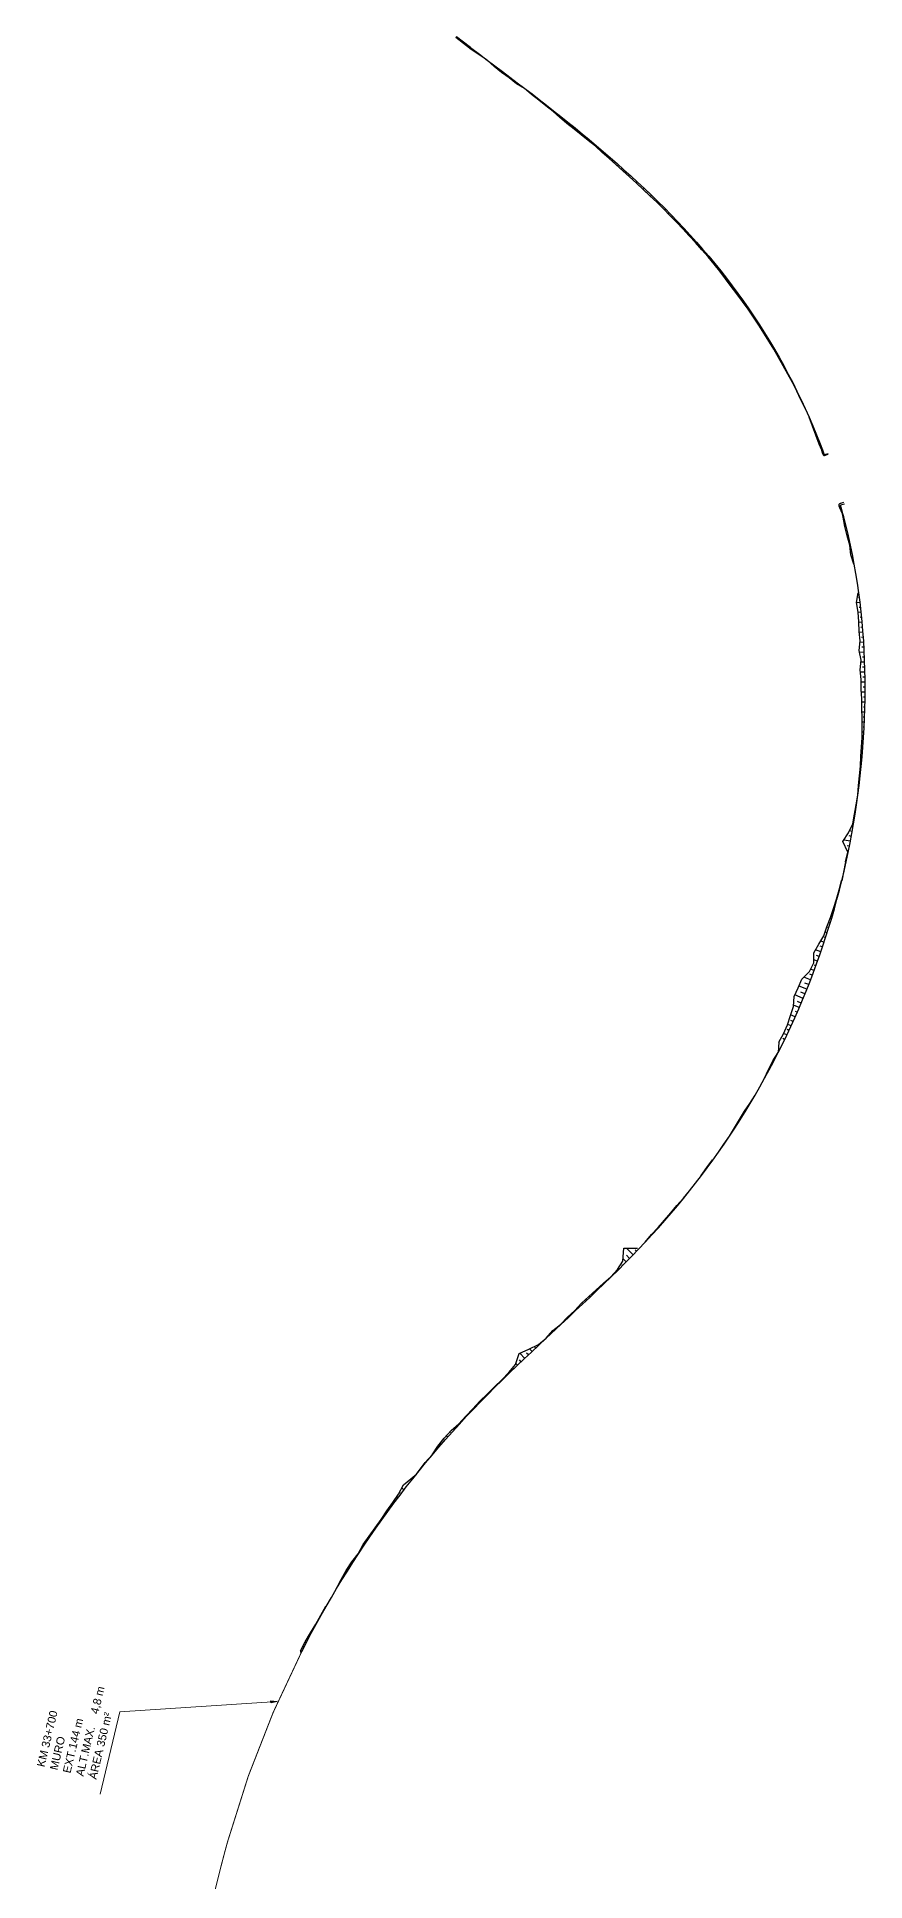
# Model space of a CAD drawing. Header units: metres. Extents: x 288738 to 324331, y 7399322 to 7465117.
# Drawn here: x 323462 to 323877, y 7419770 to 7420692 of the extents above; entities that cross this region are included whole.
import ezdxf

# ---------------------------------------------------------------- set-up
doc = ezdxf.new("R2010")
doc.units = ezdxf.units.M
doc.header["$LTSCALE"] = 10
for name, color, linetype in [('F-HZ-ATERRO-TALUDE', 110, 'Continuous'), ('F-HZ-MUROS', 210, 'Continuous'), ('F-HZ-PIANO-CORTE', 10, 'Continuous'), ('F-HZ-TALUDE', 2, 'Continuous')]:
    doc.layers.add(name, color=color, linetype=linetype)
doc.layers.add('U-HZ-TEXTO-MUROS', color=2, linetype='Continuous', lineweight=0)
doc.styles.add('ARIAL', font='arial.ttf')
doc.styles.add('DIM', font='arial.ttf', dxfattribs={"width": 0.8})
doc.dimstyles.new('U-1_2000', dxfattribs={"dimscale": 2, "dimtxt": 1.5, "dimasz": 0.75, "dimexe": 0.75, "dimexo": 0.75, "dimgap": 0.25, "dimtad": 1, "dimzin": 4, "dimtxsty": 'DIM', "dimblk": 'ARCHTICK', "dimcen": 0.7, "dimdle": 0.75, "dimclrd": 256, "dimclre": 256, "dimclrt": 256, "dimaunit": 1, "dimadec": 3, "dimazin": 2, "dimtfac": 1, "dimtofl": 0, "dimtmove": 0, "dimatfit": 3, "dimldrblk": 'CLOSEDBLANK', "dimfxl": 0, "dimtolj": 1, "dimtzin": 0, "dimlwd": -1, "dimlwe": -1, "dimarcsym": 0})

# ---------------------------------------------------------------- blocks, each defined once
blk = doc.blocks.new('_ArchTick')
at = {"color": 0, "linetype": 'ByBlock', "const_width": 0.15}
blk.add_lwpolyline([(-0.5, -0.5), (0.5, 0.5)], dxfattribs=at)

msp = doc.modelspace()

# ---------------------------------------------------------------- linework, layer by layer
at = {"layer": 'F-HZ-ATERRO-TALUDE', "linetype": 'Continuous', "lineweight": -3}
for p, q in [((323848.732, 7420501.28), (323848.716, 7420501.274)), ((323849.722, 7420498.984), (323849.596, 7420498.939)), ((323850.705, 7420496.685), (323850.596, 7420496.648)), ((323851.662, 7420494.375), (323851.362, 7420494.274)), ((323852.609, 7420492.062), (323852.421, 7420492)), ((323853.532, 7420489.738), (323853.095, 7420489.597)), ((323854.445, 7420487.411), (323854.216, 7420487.339)), ((323855.338, 7420485.076), (323854.946, 7420484.955)), ((323856.205, 7420482.733), (323855.8, 7420482.61)), ((323864.922, 7420455.515), (323864.62, 7420455.446)), ((323865.574, 7420453.102), (323865.347, 7420453.052)), ((323865.842, 7420452.082), (323865.558, 7420452.02)), ((323866.458, 7420449.659), (323866.248, 7420449.614)), ((323867.069, 7420447.235), (323866.513, 7420447.121)), ((323867.65, 7420444.803), (323867.345, 7420444.743)), ((323868.225, 7420442.37), (323867.578, 7420442.246)), ((323868.768, 7420439.93), (323868.513, 7420439.882)), ((323869.308, 7420437.489), (323868.947, 7420437.424)), ((323869.619, 7420435.982), (323869.371, 7420435.938)), ((323870.123, 7420433.533), (323869.407, 7420433.411)), ((323870.603, 7420431.08), (323870.32, 7420431.033)), ((323871.072, 7420428.624), (323870.827, 7420428.585)), ((323874.122, 7420408.86), (323872.415, 7420408.678)), ((323874.695, 7420403.893), (323873.163, 7420403.749)), ((323873.798, 7420411.339), (323873.31, 7420411.284)), ((323874.41, 7420406.376), (323873.603, 7420406.296)), ((323875.193, 7420398.918), (323873.575, 7420398.786)), ((323874.947, 7420401.405), (323874.163, 7420401.337)), ((323875.409, 7420396.427), (323874.534, 7420396.361)), ((323875.616, 7420393.936), (323873.776, 7420393.809)), ((323875.964, 7420388.948), (323874.104, 7420388.843)), ((323875.796, 7420391.442), (323874.903, 7420391.386)), ((323876.107, 7420386.452), (323874.981, 7420386.395)), ((323876.237, 7420383.955), (323873.864, 7420383.851)), ((323876.434, 7420378.959), (323874.519, 7420378.899)), ((323876.343, 7420381.458), (323875.344, 7420381.42)), ((323876.505, 7420376.46), (323875.387, 7420376.432)), ((323876.562, 7420373.961), (323874.254, 7420373.916)), ((323876.627, 7420368.962), (323874.633, 7420368.948)), ((323876.603, 7420371.461), (323875.544, 7420371.447)), ((323876.638, 7420366.462), (323875.674, 7420366.461)), ((323876.631, 7420363.962), (323874.809, 7420363.971)), ((323876.572, 7420358.962), (323874.999, 7420358.99)), ((323876.612, 7420361.462), (323875.766, 7420361.471)), ((323876.452, 7420353.964), (323875.082, 7420354.005)), ((323876.271, 7420348.967), (323875.109, 7420349.016)), ((323876.374, 7420351.465), (323875.732, 7420351.488)), ((323876.524, 7420356.462), (323875.792, 7420356.48)), ((323875.722, 7420338.982), (323874.997, 7420339.031)), ((323876.027, 7420343.973), (323875.12, 7420344.023)), ((323875.889, 7420341.477), (323875.497, 7420341.501)), ((323876.162, 7420346.469), (323875.646, 7420346.494)), ((323875.355, 7420333.996), (323874.721, 7420334.047)), ((323875.155, 7420331.504), (323874.859, 7420331.529)), ((323875.553, 7420336.488), (323875.218, 7420336.513)), ((323874.173, 7420321.553), (323873.952, 7420321.577)), ((323874.437, 7420324.039), (323874.019, 7420324.082)), ((323874.927, 7420329.014), (323874.455, 7420329.058)), ((323874.695, 7420326.525), (323874.507, 7420326.544)), ((323872.946, 7420311.628), (323872.878, 7420311.638)), ((323873.273, 7420314.107), (323873.064, 7420314.134)), ((323873.59, 7420316.587), (323873.423, 7420316.607)), ((323873.886, 7420319.069), (323873.486, 7420319.116)), ((323871.864, 7420304.207), (323871.526, 7420304.259)), ((323872.24, 7420306.679), (323872.128, 7420306.695)), ((323872.599, 7420309.153), (323872.437, 7420309.176)), ((323870.211, 7420294.345), (323868.765, 7420294.606)), ((323870.646, 7420296.807), (323870.244, 7420296.877)), ((323871.068, 7420299.271), (323870.626, 7420299.345)), ((323871.474, 7420301.738), (323871.268, 7420301.771)), ((323869.293, 7420289.43), (323866.012, 7420290.064)), ((323868.808, 7420286.977), (323867.583, 7420287.222)), ((323868.314, 7420284.527), (323867.589, 7420284.676)), ((323869.758, 7420291.886), (323868.609, 7420292.101)), ((323867.275, 7420279.636), (323866.901, 7420279.718)), ((323867.799, 7420282.08), (323867.642, 7420282.114)), ((323863.797, 7420265.045), (323863.589, 7420265.099)), ((323864.407, 7420267.47), (323864.321, 7420267.492)), ((323861.926, 7420258.089), (323861.599, 7420258.18)), ((323862.593, 7420260.499), (323862.486, 7420260.528)), ((323863.233, 7420262.915), (323863.022, 7420262.971)), ((323859.134, 7420248.487), (323858.321, 7420248.735)), ((323859.86, 7420250.88), (323859.544, 7420250.974)), ((323860.56, 7420253.28), (323860.024, 7420253.435)), ((323861.257, 7420255.68), (323861.034, 7420255.744)), ((323856.106, 7420238.957), (323854.41, 7420239.519)), ((323856.889, 7420241.331), (323856.328, 7420241.514)), ((323857.65, 7420243.713), (323856.662, 7420244.027)), ((323858.404, 7420246.096), (323857.92, 7420246.247)), ((323852.843, 7420229.505), (323851.004, 7420230.165)), ((323854.504, 7420234.221), (323851.768, 7420235.165)), ((323853.683, 7420231.86), (323852.31, 7420232.343)), ((323855.315, 7420236.586), (323854.193, 7420236.965)), ((323849.348, 7420220.136), (323845.94, 7420221.456)), ((323850.244, 7420222.47), (323849.043, 7420222.927)), ((323851.125, 7420224.81), (323849.371, 7420225.464)), ((323851.992, 7420227.154), (323851.276, 7420227.417)), ((323845.622, 7420210.856), (323841.444, 7420212.594)), ((323847.514, 7420215.485), (323843.594, 7420217.059)), ((323846.574, 7420213.168), (323844.561, 7420213.991)), ((323848.437, 7420217.808), (323846.494, 7420218.574)), ((323841.668, 7420201.671), (323839.399, 7420202.682)), ((323843.674, 7420206.252), (323840.794, 7420207.492)), ((323842.675, 7420203.96), (323841.785, 7420204.35)), ((323844.653, 7420208.552), (323842.809, 7420209.332)), ((323837.489, 7420192.587), (323835.884, 7420193.35)), ((323838.549, 7420194.851), (323837.649, 7420195.272)), ((323839.607, 7420197.116), (323837.934, 7420197.886)), ((323840.64, 7420199.393), (323839.572, 7420199.876)), ((323836.403, 7420190.335), (323835.532, 7420190.756)), ((323799.399, 7420128.491), (323799.149, 7420128.673)), ((323794.938, 7420122.461), (323794.853, 7420122.526)), ((323796.434, 7420124.464), (323796.202, 7420124.638)), ((323797.927, 7420126.47), (323797.786, 7420126.574)), ((323757.146, 7420079.149), (323755.633, 7420080.641)), ((323760.654, 7420082.712), (323757.294, 7420085.968)), ((323758.903, 7420080.927), (323757.359, 7420082.437)), ((323762.395, 7420084.506), (323761.623, 7420085.247)), ((323750.043, 7420072.11), (323749.911, 7420072.244)), ((323751.827, 7420073.861), (323751.709, 7420073.98)), ((323753.608, 7420075.616), (323753.197, 7420076.028)), ((323755.379, 7420077.38), (323755.004, 7420077.753)), ((323739.229, 7420061.715), (323738.772, 7420062.194)), ((323741.04, 7420063.438), (323740.824, 7420063.665)), ((323742.85, 7420065.163), (323742.454, 7420065.575)), ((323744.654, 7420066.894), (323744.502, 7420067.052)), ((323746.456, 7420068.627), (323746.237, 7420068.853)), ((323748.251, 7420070.367), (323748.174, 7420070.446)), ((323730.134, 7420053.141), (323730, 7420053.283)), ((323731.956, 7420054.852), (323731.719, 7420055.104)), ((323733.777, 7420056.566), (323733.589, 7420056.764)), ((323735.597, 7420058.279), (323735.108, 7420058.796)), ((323737.413, 7420059.997), (323737.177, 7420060.246)), ((323721.018, 7420044.587), (323720.634, 7420045)), ((323722.842, 7420046.298), (323722.738, 7420046.409)), ((323724.665, 7420048.008), (323724.598, 7420048.08)), ((323726.488, 7420049.719), (323726.384, 7420049.83)), ((323728.311, 7420051.429), (323727.988, 7420051.774)), ((323710.082, 7420034.321), (323708.87, 7420035.615)), ((323711.904, 7420036.033), (323711.559, 7420036.402)), ((323713.726, 7420037.745), (323713.506, 7420037.98)), ((323715.549, 7420039.456), (323715.482, 7420039.527)), ((323717.372, 7420041.166), (323717.295, 7420041.249)), ((323719.195, 7420042.877), (323719.07, 7420043.011)), ((323701.011, 7420025.72), (323700.745, 7420025.999)), ((323702.818, 7420027.449), (323701.95, 7420028.361)), ((323704.631, 7420029.17), (323703.737, 7420030.114)), ((323706.444, 7420030.891), (323703.973, 7420033.51)), ((323708.263, 7420032.606), (323707.347, 7420033.581)), ((323692.045, 7420017.011), (323691.855, 7420017.203)), ((323693.828, 7420018.764), (323693.742, 7420018.852)), ((323695.614, 7420020.513), (323695.44, 7420020.692)), ((323697.409, 7420022.253), (323697.293, 7420022.373)), ((323699.206, 7420023.991), (323698.884, 7420024.326)), ((323683.255, 7420008.125), (323683.127, 7420008.248)), ((323684.995, 7420009.919), (323684.729, 7420010.179)), ((323686.747, 7420011.703), (323686.63, 7420011.818)), ((323688.504, 7420013.481), (323688.295, 7420013.689)), ((323690.272, 7420015.248), (323690.172, 7420015.349)), ((323674.678, 7419999.031), (323674.453, 7419999.239)), ((323676.375, 7420000.867), (323676.275, 7420000.96)), ((323678.082, 7420002.694), (323677.89, 7420002.874)), ((323679.797, 7420004.512), (323679.699, 7420004.606)), ((323681.521, 7420006.323), (323681.303, 7420006.532)), ((323666.324, 7419989.733), (323665.966, 7419990.048)), ((323667.978, 7419991.608), (323667.242, 7419992.26)), ((323669.639, 7419993.477), (323669.276, 7419993.801)), ((323671.31, 7419995.336), (323670.732, 7419995.858)), ((323672.989, 7419997.188), (323672.817, 7419997.345)), ((323658.203, 7419980.232), (323658.059, 7419980.352)), ((323659.806, 7419982.15), (323659.769, 7419982.181)), ((323661.424, 7419984.056), (323661.168, 7419984.273)), ((323663.047, 7419985.957), (323662.792, 7419986.177)), ((323664.683, 7419987.848), (323664.045, 7419988.402)), ((323606.823, 7419906.352), (323606.63, 7419906.463)), ((323601.939, 7419897.627), (323601.738, 7419897.737)), ((323603.148, 7419899.815), (323603.064, 7419899.861)), ((323604.36, 7419902.001), (323604.207, 7419902.087)), ((323605.589, 7419904.178), (323605.505, 7419904.226)), ((323597.225, 7419888.807), (323596.593, 7419889.138)), ((323598.392, 7419891.018), (323598.117, 7419891.164)), ((323599.561, 7419893.228), (323599.099, 7419893.475)), ((323600.749, 7419895.428), (323600.582, 7419895.518)), ((323596.079, 7419886.586), (323595.781, 7419886.739))]:
    msp.add_line(p, q, dxfattribs=at)
at = {"layer": 'F-HZ-MUROS', "linetype": 'Continuous', "lineweight": -3, "const_width": 0.5}
msp.add_lwpolyline([(323547.626, 7419748.475), (323548.084, 7419750.404, -0.0001321), (323549.319, 7419755.597, -0.0002643), (323549.94, 7419758.2, -0.0005286), (323550.983, 7419762.541, -0.0006607), (323551.828, 7419766.019, -0.0009249), (323552.857, 7419770.195, -0.0010569), (323553.773, 7419773.855, -0.0013208), (323554.822, 7419777.962, -0.0014525), (323555.799, 7419781.7, -0.0017154), (323556.89, 7419785.767, -0.0018464), (323557.933, 7419789.547, -0.0498718), (323595.139, 7419884.769, -0.0498718)], format="xyb", dxfattribs=at)
at = {"layer": 'F-HZ-PIANO-CORTE'}
for p, q in [((323672.587, 7420690.862), (323672.784, 7420691.144)), ((323674.533, 7420689.286), (323674.66, 7420689.468)), ((323676.482, 7420687.715), (323676.791, 7420688.154)), ((323678.437, 7420686.151), (323678.616, 7420686.405)), ((323680.45, 7420684.673), (323680.798, 7420685.163)), ((323682.553, 7420683.319), (323682.676, 7420683.492)), ((323684.633, 7420681.933), (323684.801, 7420682.168)), ((323686.688, 7420680.51), (323686.745, 7420680.59)), ((323688.643, 7420678.949), (323688.803, 7420679.17)), ((323690.518, 7420677.281), (323690.661, 7420677.475)), ((323692.425, 7420675.657), (323692.802, 7420676.169)), ((323694.348, 7420674.058), (323694.575, 7420674.363)), ((323696.379, 7420672.605), (323696.798, 7420673.163)), ((323698.444, 7420671.195), (323698.618, 7420671.426)), ((323700.402, 7420669.644), (323700.785, 7420670.145)), ((323702.351, 7420668.083), (323702.563, 7420668.358)), ((323704.537, 7420666.828), (323704.762, 7420667.116)), ((323706.68, 7420665.511), (323706.714, 7420665.554)), ((323708.586, 7420663.893), (323708.73, 7420664.073)), ((323710.508, 7420662.297), (323710.609, 7420662.422)), ((323712.465, 7420660.744), (323712.686, 7420661.016)), ((323714.417, 7420659.188), (323714.539, 7420659.335)), ((323716.365, 7420657.626), (323716.632, 7420657.945)), ((323718.342, 7420656.099), (323718.471, 7420656.251)), ((323720.335, 7420654.59), (323720.566, 7420654.859)), ((323722.208, 7420652.943), (323722.367, 7420653.125)), ((323724.057, 7420651.268), (323724.484, 7420651.753)), ((323725.955, 7420649.653), (323726.195, 7420649.921)), ((323727.864, 7420648.05), (323728.384, 7420648.623)), ((323729.82, 7420646.499), (323730.073, 7420646.774)), ((323731.76, 7420644.929), (323732.265, 7420645.472)), ((323733.669, 7420643.325), (323733.934, 7420643.606)), ((323735.601, 7420641.745), (323736.127, 7420642.296)), ((323737.554, 7420640.186), (323737.803, 7420640.443)), ((323739.522, 7420638.64), (323739.968, 7420639.095)), ((323741.496, 7420637.098), (323741.689, 7420637.293)), ((323743.378, 7420635.462), (323743.788, 7420635.869)), ((323745.245, 7420633.81), (323745.469, 7420634.03)), ((323747.14, 7420632.185), (323747.586, 7420632.617)), ((323749.024, 7420630.549), (323749.25, 7420630.765)), ((323750.855, 7420628.86), (323751.357, 7420629.333)), ((323752.696, 7420627.181), (323752.964, 7420627.431)), ((323754.554, 7420625.517), (323755.1, 7420626.018)), ((323756.405, 7420623.845), (323756.682, 7420624.096)), ((323758.247, 7420622.163), (323758.814, 7420622.671)), ((323760.079, 7420620.471), (323760.368, 7420620.727)), ((323761.905, 7420618.773), (323762.497, 7420619.289)), ((323763.717, 7420617.06), (323764.02, 7420617.321)), ((323765.526, 7420615.344), (323766.147, 7420615.873)), ((323767.339, 7420613.629), (323767.648, 7420613.889)), ((323769.156, 7420611.916), (323769.764, 7420612.42)), ((323771, 7420610.223), (323771.278, 7420610.45)), ((323772.829, 7420608.515), (323773.345, 7420608.931)), ((323774.601, 7420606.757), (323774.86, 7420606.963)), ((323776.37, 7420604.996), (323776.887, 7420605.401)), ((323778.134, 7420603.227), (323778.388, 7420603.424)), ((323779.89, 7420601.451), (323780.387, 7420601.831)), ((323781.64, 7420599.667), (323781.881, 7420599.849)), ((323783.366, 7420597.863), (323783.845, 7420598.22)), ((323785.079, 7420596.047), (323785.32, 7420596.224)), ((323786.779, 7420594.219), (323787.26, 7420594.567)), ((323788.476, 7420592.387), (323788.714, 7420592.557)), ((323790.168, 7420590.547), (323790.627, 7420590.872)), ((323791.86, 7420588.707), (323792.08, 7420588.86)), ((323793.524, 7420586.842), (323793.949, 7420587.134)), ((323795.184, 7420584.975), (323795.39, 7420585.114)), ((323796.825, 7420583.089), (323797.22, 7420583.353)), ((323798.454, 7420581.195), (323798.647, 7420581.322)), ((323800.048, 7420579.273), (323800.438, 7420579.526)), ((323801.637, 7420577.347), (323801.832, 7420577.471)), ((323803.216, 7420575.411), (323803.599, 7420575.652)), ((323804.736, 7420573.435), (323804.947, 7420573.567)), ((323806.186, 7420571.415), (323806.703, 7420571.733)), ((323807.676, 7420569.418), (323807.954, 7420569.586)), ((323809.195, 7420567.437), (323809.748, 7420567.767)), ((323810.719, 7420565.455), (323810.982, 7420565.61)), ((323812.245, 7420563.473), (323812.733, 7420563.756)), ((323813.73, 7420561.462), (323813.964, 7420561.596)), ((323815.203, 7420559.444), (323815.657, 7420559.7)), ((323816.669, 7420557.418), (323816.879, 7420557.535)), ((323818.135, 7420555.39), (323818.52, 7420555.601)), ((323819.365, 7420553.539), (323819.767, 7420553.756)), ((323820.747, 7420551.462), (323820.957, 7420551.573)), ((323822.162, 7420549.398), (323822.538, 7420549.594)), ((323823.57, 7420547.329), (323823.738, 7420547.415)), ((323824.904, 7420545.218), (323825.246, 7420545.391)), ((323826.235, 7420543.104), (323826.408, 7420543.191)), ((323827.552, 7420540.981), (323827.89, 7420541.148)), ((323828.859, 7420538.852), (323829.025, 7420538.933)), ((323830.141, 7420536.708), (323830.47, 7420536.865)), ((323831.417, 7420534.56), (323831.577, 7420534.635)), ((323832.682, 7420532.404), (323832.985, 7420532.544)), ((323833.937, 7420530.242), (323834.078, 7420530.305)), ((323835.183, 7420528.073), (323835.434, 7420528.185)), ((323836.404, 7420525.891), (323836.519, 7420525.941)), ((323837.607, 7420523.699), (323837.818, 7420523.79)), ((323838.785, 7420521.494), (323838.884, 7420521.536)), ((323839.951, 7420519.282), (323840.135, 7420519.359)), ((323841.097, 7420517.06), (323841.18, 7420517.094)), ((323842.235, 7420514.834), (323842.385, 7420514.894)), ((323843.35, 7420512.595), (323843.414, 7420512.62)), ((323844.46, 7420510.354), (323844.567, 7420510.395)), ((323845.529, 7420508.094), (323845.577, 7420508.112)), ((323872.351, 7420420.954), (323872.372, 7420420.957)), ((323832.239, 7420182.342), (323832.316, 7420182.303)), ((323827.494, 7420173.546), (323827.614, 7420173.481)), ((323828.58, 7420175.798), (323828.924, 7420175.615)), ((323829.709, 7420178.026), (323829.9, 7420177.926)), ((323830.894, 7420180.225), (323831.252, 7420180.039)), ((323822.84, 7420164.696), (323822.849, 7420164.69)), ((323824.066, 7420166.874), (323824.103, 7420166.853)), ((323825.249, 7420169.077), (323825.286, 7420169.056)), ((323826.418, 7420171.286), (323826.54, 7420171.219)), ((323817.665, 7420156.402), (323817.775, 7420156.336)), ((323819.094, 7420158.459), (323819.182, 7420158.406)), ((323820.411, 7420160.584), (323820.433, 7420160.571)), ((323821.611, 7420162.519), (323821.612, 7420162.518)), ((323811.083, 7420145.784), (323811.235, 7420145.685)), ((323812.372, 7420147.926), (323812.48, 7420147.857)), ((323813.659, 7420150.069), (323813.936, 7420149.893)), ((323814.95, 7420152.207), (323815.106, 7420152.11)), ((323816.241, 7420154.345), (323816.586, 7420154.133)), ((323805.627, 7420137.407), (323805.677, 7420137.373)), ((323807.042, 7420139.468), (323807.062, 7420139.454)), ((323808.462, 7420141.525), (323808.482, 7420141.512)), ((323809.788, 7420143.645), (323809.825, 7420143.621)), ((323804.227, 7420135.336), (323804.24, 7420135.326)), ((323784.497, 7420109.53), (323784.643, 7420109.41)), ((323786.161, 7420111.397), (323786.194, 7420111.371)), ((323787.718, 7420113.353), (323787.794, 7420113.292)), ((323789.275, 7420115.308), (323789.315, 7420115.276)), ((323790.832, 7420117.263), (323790.898, 7420117.212)), ((323776.383, 7420100.031), (323776.472, 7420099.953)), ((323778.023, 7420101.915), (323778.197, 7420101.765)), ((323779.656, 7420103.807), (323779.743, 7420103.732)), ((323781.217, 7420105.758), (323781.443, 7420105.568)), ((323782.801, 7420107.69), (323782.927, 7420107.586)), ((323768.048, 7420090.724), (323768.179, 7420090.603)), ((323769.66, 7420092.636), (323769.771, 7420092.535)), ((323771.352, 7420094.475), (323771.564, 7420094.282)), ((323773.051, 7420096.306), (323773.148, 7420096.22)), ((323774.718, 7420098.168), (323774.903, 7420098.003)), ((323642.46, 7419961.711), (323643.095, 7419961.23)), ((323643.769, 7419963.863), (323644.188, 7419963.542)), ((323644.943, 7419966.121), (323646.133, 7419965.201)), ((323636.701, 7419953.517), (323637.136, 7419953.2)), ((323638.128, 7419955.574), (323638.369, 7419955.396)), ((323639.629, 7419957.576), (323640.096, 7419957.229)), ((323641.082, 7419959.615), (323641.336, 7419959.425)), ((323629.515, 7419943.274), (323629.713, 7419943.137)), ((323631.005, 7419945.285), (323631.335, 7419945.055)), ((323632.474, 7419947.311), (323632.622, 7419947.206)), ((323633.926, 7419949.348), (323634.216, 7419949.141)), ((323635.335, 7419951.416), (323635.503, 7419951.295)), ((323624.057, 7419934.884), (323624.183, 7419934.8)), ((323625.245, 7419937.099), (323625.693, 7419936.799)), ((323626.602, 7419939.202), (323626.846, 7419939.037)), ((323628.044, 7419941.248), (323628.494, 7419940.941)), ((323616.942, 7419924.584), (323617.533, 7419924.213)), ((323618.294, 7419926.691), (323618.582, 7419926.508)), ((323619.673, 7419928.781), (323620.212, 7419928.435)), ((323621.199, 7419930.774), (323621.384, 7419930.654)), ((323622.766, 7419932.739), (323622.932, 7419932.63)), ((323612.298, 7419915.693), (323612.299, 7419915.692)), ((323613.417, 7419917.939), (323613.507, 7419917.884)), ((323614.526, 7419920.192), (323614.895, 7419919.965)), ((323615.728, 7419922.391), (323615.971, 7419922.24)), ((323611.015, 7419913.547), (323611.018, 7419913.545))]:
    msp.add_line(p, q, dxfattribs=at)
at = {"layer": 'F-HZ-TALUDE'}
for points in [[(323679.343, 7420686.249), (323672.27, 7420691.576), (323672.032, 7420691.31)], [(323856.205, 7420482.733), (323858.104, 7420483.348)], [(323856.284, 7420482.317), (323858.234, 7420482.948)], [(323864.061, 7420458.299), (323866.023, 7420458.887)], [(323864.014, 7420456.064), (323863.634, 7420456.912)], [(323866.317, 7420457.986), (323864.386, 7420457.44)], [(323866.786, 7420279.238), (323864.978, 7420269.734)], [(323833.486, 7420188.982), (323833.159, 7420183.756)], [(323645.787, 7419967.743), (323652.359, 7419973.099), (323656.672, 7419978.81)]]:
    msp.add_lwpolyline(points, dxfattribs=at)
at = {"layer": 'F-HZ-TALUDE', "linetype": 'Continuous', "lineweight": -3}
for points in [[(323846.595, 7420505.832), (323844.553, 7420510.165), (323842.428, 7420514.456), (323840.251, 7420518.715), (323838.022, 7420522.942), (323835.725, 7420527.129), (323833.348, 7420531.269), (323830.936, 7420535.38), (323828.492, 7420539.466), (323825.985, 7420543.508), (323823.448, 7420547.523), (323820.758, 7420551.445), (323818.135, 7420555.39), (323815.355, 7420559.236), (323812.564, 7420563.059), (323809.675, 7420566.811), (323806.802, 7420570.557), (323804.063, 7420574.373), (323801.083, 7420578.026), (323798.079, 7420581.647), (323794.991, 7420585.197), (323791.864, 7420588.702), (323788.688, 7420592.157), (323785.509, 7420595.592), (323782.302, 7420598.991), (323779.033, 7420602.325), (323775.742, 7420605.626), (323772.44, 7420608.901), (323769.008, 7420612.052), (323765.639, 7420615.237), (323762.285, 7420618.42), (323758.904, 7420621.564), (323755.499, 7420624.671), (323752.069, 7420627.742), (323748.694, 7420630.853), (323745.207, 7420633.843), (323741.777, 7420636.878), (323738.155, 7420639.706), (323734.577, 7420642.563), (323731.084, 7420645.497), (323727.507, 7420648.332), (323724.041, 7420651.281), (323720.669, 7420654.337), (323717.037, 7420657.087), (323713.479, 7420659.94), (323709.886, 7420662.79), (323706.366, 7420665.778), (323702.303, 7420668.11), (323698.671, 7420671.04), (323694.792, 7420673.688), (323691.157, 7420676.712), (323687.59, 7420679.886), (323683.658, 7420682.608), (323679.61, 7420685.213), (323675.825, 7420688.241), (323672.032, 7420691.31)], [(323679.343, 7420686.249), (323679.997, 7420685.761), (323683.852, 7420682.879), (323687.681, 7420680.012), (323691.485, 7420677.159), (323695.263, 7420674.321), (323699.013, 7420671.491), (323702.732, 7420668.667), (323706.422, 7420665.848), (323710.081, 7420663.034), (323713.711, 7420660.223), (323717.312, 7420657.415), (323720.896, 7420654.6), (323724.468, 7420651.766), (323728.03, 7420648.91), (323731.58, 7420646.033), (323735.118, 7420643.133), (323738.643, 7420640.208), (323742.155, 7420637.258), (323745.655, 7420634.282), (323749.138, 7420631.278), (323752.603, 7420628.242), (323756.048, 7420625.173), (323759.475, 7420622.072), (323762.879, 7420618.937), (323766.261, 7420615.766), (323769.621, 7420612.56), (323772.956, 7420609.318), (323776.262, 7420606.036), (323779.537, 7420602.713), (323782.78, 7420599.35), (323785.991, 7420595.945), (323789.165, 7420592.498), (323792.303, 7420589.008), (323795.404, 7420585.477), (323798.463, 7420581.901), (323801.475, 7420578.278), (323804.441, 7420574.611), (323807.359, 7420570.898), (323810.227, 7420567.14), (323813.043, 7420563.337), (323815.808, 7420559.491), (323818.52, 7420555.601), (323821.178, 7420551.669), (323823.783, 7420547.696), (323826.332, 7420543.682), (323828.825, 7420539.628), (323831.262, 7420535.535), (323833.642, 7420531.403), (323835.964, 7420527.235), (323838.227, 7420523.03), (323840.431, 7420518.789), (323842.575, 7420514.514), (323844.658, 7420510.205), (323846.681, 7420505.864), (323848.641, 7420501.491), (323850.539, 7420497.087), (323852.375, 7420492.653), (323854.146, 7420488.19), (323855.338, 7420485.076), (323855.854, 7420483.699), (323856.13, 7420482.941)], [(323855.856, 7420482.493), (323855.352, 7420483.545), (323854.946, 7420484.955), (323853.669, 7420488.037), (323852.014, 7420492.532), (323850.336, 7420497.016), (323848.618, 7420501.482)], [(323835.315, 7420188.084), (323837.419, 7420192.438), (323839.471, 7420196.817), (323841.47, 7420201.22), (323843.416, 7420205.646), (323845.309, 7420210.096), (323847.149, 7420214.567), (323848.935, 7420219.061), (323850.668, 7420223.575), (323852.346, 7420228.11), (323853.97, 7420232.665), (323855.539, 7420237.239), (323857.054, 7420241.831), (323858.513, 7420246.441), (323859.918, 7420251.068), (323861.266, 7420255.712), (323862.559, 7420260.371), (323863.797, 7420265.045), (323864.978, 7420269.734), (323866.103, 7420274.437), (323867.172, 7420279.153), (323868.184, 7420283.881), (323869.14, 7420288.622), (323870.039, 7420293.373), (323870.881, 7420298.134), (323871.666, 7420302.906), (323872.394, 7420307.686), (323873.064, 7420312.475), (323873.678, 7420317.271), (323874.233, 7420322.075), (323874.732, 7420326.885), (323875.173, 7420331.7), (323875.556, 7420336.52), (323875.881, 7420341.345), (323876.149, 7420346.173), (323876.359, 7420351.004), (323876.511, 7420355.837), (323876.606, 7420360.671), (323876.642, 7420365.507), (323876.621, 7420370.342), (323876.542, 7420375.177), (323876.404, 7420380.011), (323876.199, 7420384.842), (323875.923, 7420389.669), (323875.576, 7420394.492), (323875.16, 7420399.308), (323874.672, 7420404.118), (323874.115, 7420408.919), (323873.488, 7420413.711), (323872.791, 7420418.492), (323872.024, 7420423.262), (323871.188, 7420428.018), (323870.282, 7420432.761), (323869.308, 7420437.489), (323868.266, 7420442.201), (323867.155, 7420446.895), (323865.976, 7420451.571), (323865.574, 7420453.102), (323864.729, 7420456.228), (323864.386, 7420457.44)], [(323871.022, 7420427.993), (323869.496, 7420432.63), (323868.947, 7420437.424), (323867.616, 7420442.076), (323866.579, 7420446.777), (323865.664, 7420451.503), (323865.347, 7420453.052), (323864.014, 7420456.064)], [(323866.786, 7420279.238), (323867.915, 7420283.937), (323865.537, 7420289.326), (323868.341, 7420293.684), (323870.426, 7420298.212), (323871.269, 7420302.969), (323872.216, 7420307.712), (323872.938, 7420312.492), (323873.308, 7420317.316), (323873.783, 7420322.124), (323874.362, 7420326.921), (323874.572, 7420331.751), (323874.884, 7420336.57), (323875.105, 7420341.393), (323875.132, 7420346.223), (323875.091, 7420351.051), (323875.076, 7420355.874), (323874.957, 7420360.694), (323874.739, 7420365.51), (323874.59, 7420370.321), (323874.141, 7420375.123), (323874.624, 7420379.95), (323873.693, 7420384.726), (323874.177, 7420389.567), (323873.724, 7420394.361), (323873.562, 7420399.177), (323873.144, 7420403.973), (323872.406, 7420408.737), (323873.231, 7420413.68)], [(323833.486, 7420188.982), (323835.758, 7420193.228), (323837.878, 7420197.704), (323839.264, 7420202.273), (323840.749, 7420206.8), (323841.081, 7420211.865), (323843.217, 7420216.158), (323845.067, 7420220.572), (323848.747, 7420224.299), (323851.044, 7420228.583), (323850.913, 7420233.734), (323853.43, 7420237.948), (323856.052, 7420242.155), (323857.547, 7420246.741), (323859.299, 7420251.252), (323860.822, 7420255.838), (323862.344, 7420260.429), (323863.589, 7420265.099), (323864.837, 7420269.769)], [(323794.818, 7420122.3), (323797.711, 7420126.174), (323800.558, 7420130.082), (323803.359, 7420134.025), (323806.111, 7420138), (323808.816, 7420142.008), (323811.473, 7420146.048), (323814.082, 7420150.12), (323816.641, 7420154.222), (323819.152, 7420158.355), (323821.612, 7420162.518), (323824.023, 7420166.71), (323826.383, 7420170.93), (323828.693, 7420175.178), (323830.952, 7420179.454), (323833.159, 7420183.756), (323835.315, 7420188.084)], [(323803.346, 7420134.033), (323806.055, 7420138.039), (323808.802, 7420142.018), (323811.308, 7420146.155), (323813.797, 7420150.3), (323816.295, 7420154.436), (323819.063, 7420158.408), (323821.611, 7420162.519), (323823.988, 7420166.729), (323826.277, 7420170.989), (323828.357, 7420175.358), (323830.541, 7420179.668), (323833.142, 7420183.765)], [(323794.653, 7420122.425), (323797.425, 7420126.385), (323800.333, 7420130.245)], [(323656.874, 7419978.643), (323660.17, 7419982.585), (323663.505, 7419986.494), (323666.878, 7419990.369), (323670.29, 7419994.211), (323673.741, 7419998.018), (323677.229, 7420001.79), (323680.755, 7420005.528), (323684.318, 7420009.23), (323687.916, 7420012.894), (323691.539, 7420016.514), (323695.181, 7420020.093), (323698.837, 7420023.637), (323702.502, 7420027.149), (323706.172, 7420030.634), (323709.842, 7420034.096), (323713.508, 7420037.541), (323717.165, 7420040.973), (323724.451, 7420047.808), (323728.082, 7420051.215), (323731.704, 7420054.616), (323735.316, 7420058.013), (323738.911, 7420061.413), (323742.488, 7420064.816), (323746.043, 7420068.227), (323749.573, 7420071.649), (323753.075, 7420075.086), (323756.545, 7420078.541), (323759.979, 7420082.016), (323763.375, 7420085.516), (323766.728, 7420089.043), (323770.035, 7420092.599), (323773.293, 7420096.187), (323776.502, 7420099.807), (323779.666, 7420103.464), (323782.786, 7420107.158), (323785.862, 7420110.889), (323788.892, 7420114.657), (323791.878, 7420118.461), (323794.818, 7420122.3)], [(323766.674, 7420089.094), (323769.806, 7420092.809), (323773.101, 7420096.36), (323776.324, 7420099.963), (323779.497, 7420103.608), (323782.517, 7420107.382), (323785.798, 7420110.941), (323788.81, 7420114.723), (323791.821, 7420118.505)], [(323656.672, 7419978.81), (323660.111, 7419982.635), (323662.923, 7419986.995), (323666.134, 7419991.024), (323669.569, 7419994.858), (323673.502, 7419998.237), (323677.041, 7420001.967), (323680.555, 7420005.719), (323684.039, 7420009.501), (323687.705, 7420013.103), (323691.345, 7420016.71), (323695.021, 7420020.257), (323698.558, 7420023.927), (323701.795, 7420027.892), (323703.605, 7420033.354), (323708.561, 7420035.463), (323713.279, 7420037.787), (323717.108, 7420041.034), (323720.408, 7420044.828), (323724.401, 7420047.862), (323727.753, 7420051.567), (323731.486, 7420054.848), (323734.825, 7420058.532), (323738.45, 7420061.896), (323742.074, 7420065.247), (323745.809, 7420068.468), (323749.469, 7420071.756), (323752.766, 7420075.396), (323755.571, 7420079.504), (323755.924, 7420085.96), (323762.868, 7420086)], [(323594.933, 7419884.364), (323597.288, 7419888.93), (323599.689, 7419893.472), (323602.136, 7419897.99), (323604.627, 7419902.483), (323607.164, 7419906.952), (323609.744, 7419911.394), (323612.37, 7419915.811), (323615.039, 7419920.201), (323617.752, 7419924.564), (323620.508, 7419928.9), (323623.308, 7419933.208), (323626.15, 7419937.488), (323629.036, 7419941.739), (323631.963, 7419945.962), (323634.933, 7419950.154), (323637.945, 7419954.317), (323640.998, 7419958.45), (323644.092, 7419962.551), (323647.227, 7419966.622), (323650.403, 7419970.661), (323653.619, 7419974.668), (323656.874, 7419978.643)], [(323609.731, 7419911.402), (323612.369, 7419915.811), (323614.649, 7419920.441), (323617.143, 7419924.947), (323619.977, 7419929.242), (323623.198, 7419933.28), (323625.638, 7419937.832), (323628.6, 7419942.038), (323631.662, 7419946.173), (323634.647, 7419950.359), (323637.454, 7419954.676), (323640.541, 7419958.791), (323643.372, 7419963.1), (323645.787, 7419967.743)], [(323594.375, 7419884.648), (323596.654, 7419889.261), (323599.237, 7419893.714), (323601.956, 7419898.089), (323604.477, 7419902.568), (323606.963, 7419907.067)]]:
    msp.add_lwpolyline(points, dxfattribs=at)
at = {"layer": 'F-HZ-TALUDE'}
for centre, radius, start, end in [((323856.205, 7420482.733), 0.424, 196.697518, 295.137578), ((323864.386, 7420457.44), 0.919, 102.62128, 215.117092), ((323594.933, 7419884.364), 0.626, 152.984739, 243.033015)]:
    msp.add_arc(centre, radius, start, end, dxfattribs=at)

# ---------------------------------------------------------------- texts
at = {"layer": 'U-HZ-TEXTO-MUROS', "linetype": 'Continuous', "lineweight": -3, "insert": (323492.278, 7419820.138), "char_height": 4, "width": 48.55935, "attachment_point": 7, "rotation": 76.617557, "style": 'ARIAL'}
msp.add_mtext('KM 33+700\\PMURO \\PEXT.144 m\\PALT.MAX.^I4,8 m\\PÁREA 350 m²', dxfattribs=at)

# ---------------------------------------------------------------- leaders
at = {"layer": 'U-HZ-TEXTO-MUROS', "linetype": 'Continuous', "lineweight": -3}
msp.add_leader([(323582.569, 7419859.346), (323503.947, 7419854.225), (323494.142, 7419813.012)], dimstyle='U-1_2000', override={"dimscale": 1, "dimasz": 3}, dxfattribs=at)

doc.saveas('drawing.dxf')
